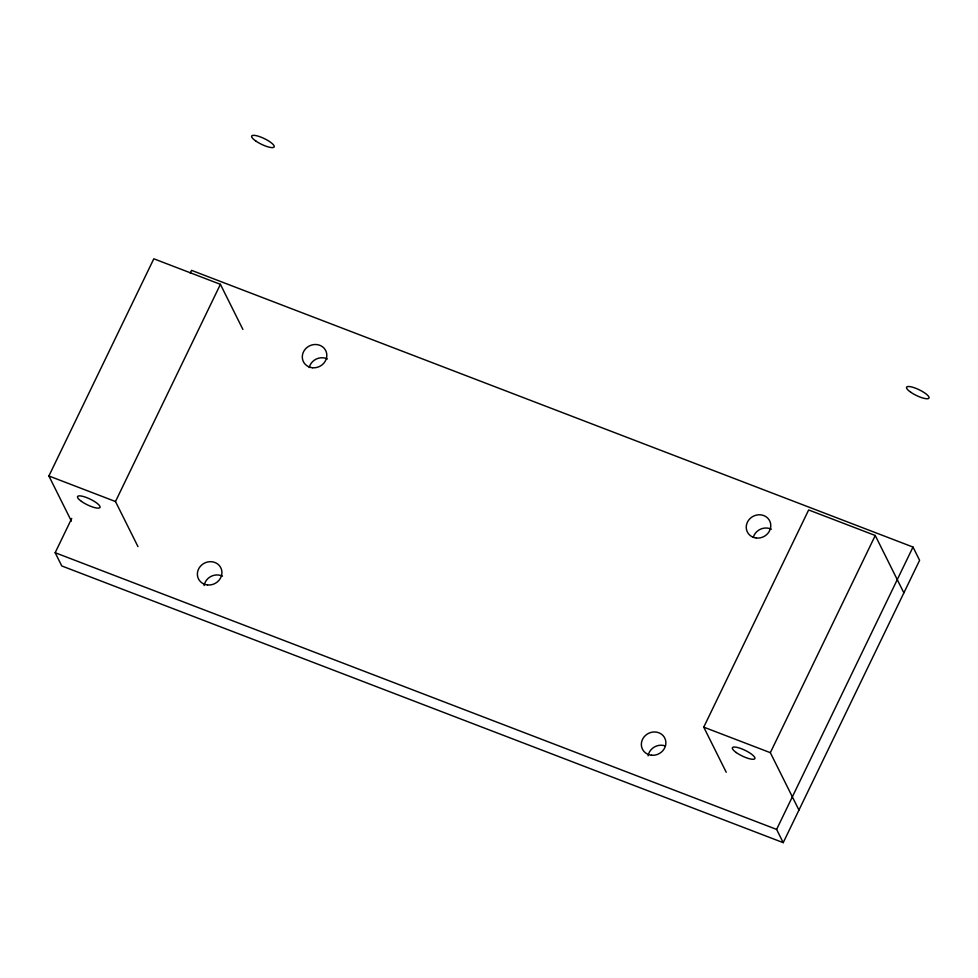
<?xml version="1.0" encoding="UTF-8"?>
<svg xmlns="http://www.w3.org/2000/svg" width="978" height="978" viewBox="0 0 978 978"><rect width="100%" height="100%" fill="white"/><g stroke="black" fill="none" stroke-linecap="round" stroke-linejoin="round"><path stroke-width="1.47" d="M71.382 521.078L48.9 475.98L153.815 258.791L220.405 284.329L242.886 329.427M190.233 273.094L191.554 270.356L913 547.057L919.601 560.308L783.219 842.657L61.773 565.956L55.171 552.717L71.724 518.45M137.984 546.629L115.49 501.531L220.405 284.329M726.226 772.241L703.744 727.143L808.659 509.954L875.249 535.492L903.868 592.888M798.953 810.077L770.334 752.681L875.249 535.492M783.219 842.657L776.618 829.417L913 547.057M48.9 475.98L115.49 501.531M703.744 727.143L770.334 752.681M55.171 552.717L776.618 829.417M204.121 585.565A12.469 11.455 -26.5 0 1 222.471 576.164M309.207 367.545A12.469 11.455 -26.5 0 1 327.385 358.963M648.084 755.847A12.469 11.455 -26.5 0 1 665.456 746.006M753.256 537.46A12.469 11.455 -26.5 0 1 771.349 529.232M736.312 752.571A12.469 3.179 25.8 0 0 754.771 758.745A12.469 3.179 25.8 0 0 739.845 748.17A12.469 3.179 25.8 0 0 736.312 752.571M81.467 501.408A12.469 3.179 25.8 0 0 99.927 507.582A12.469 3.179 25.8 0 0 85 497.007A12.469 3.179 25.8 0 0 81.467 501.408M910.628 392.154A12.469 3.179 25.8 0 0 928.953 398.156A12.469 3.179 25.8 0 0 913.77 387.569A12.469 3.179 25.8 0 0 910.628 392.154M255.784 141.003A12.469 3.179 25.8 0 0 274.109 147.006A12.469 3.179 25.8 0 0 258.938 136.407A12.469 3.179 25.8 0 0 255.784 141.003M207.458 584.942A12.469 11.455 -26.5 0 0 221.211 568.683A12.469 11.455 -26.5 0 0 200.282 566.421A12.469 11.455 -26.5 0 0 207.458 584.942M312.361 367.74A12.469 11.455 -26.5 0 0 326.114 351.481A12.469 11.455 -26.5 0 0 305.197 349.232A12.469 11.455 -26.5 0 0 312.361 367.74M651.421 755.212A12.469 11.455 -26.5 0 0 665.162 738.952A12.469 11.455 -26.5 0 0 644.245 736.703A12.469 11.455 -26.5 0 0 651.421 755.212M756.324 538.022A12.469 11.455 -26.5 0 0 770.077 521.763A12.469 11.455 -26.5 0 0 749.16 519.501A12.469 11.455 -26.5 0 0 756.324 538.022"/></g></svg>
